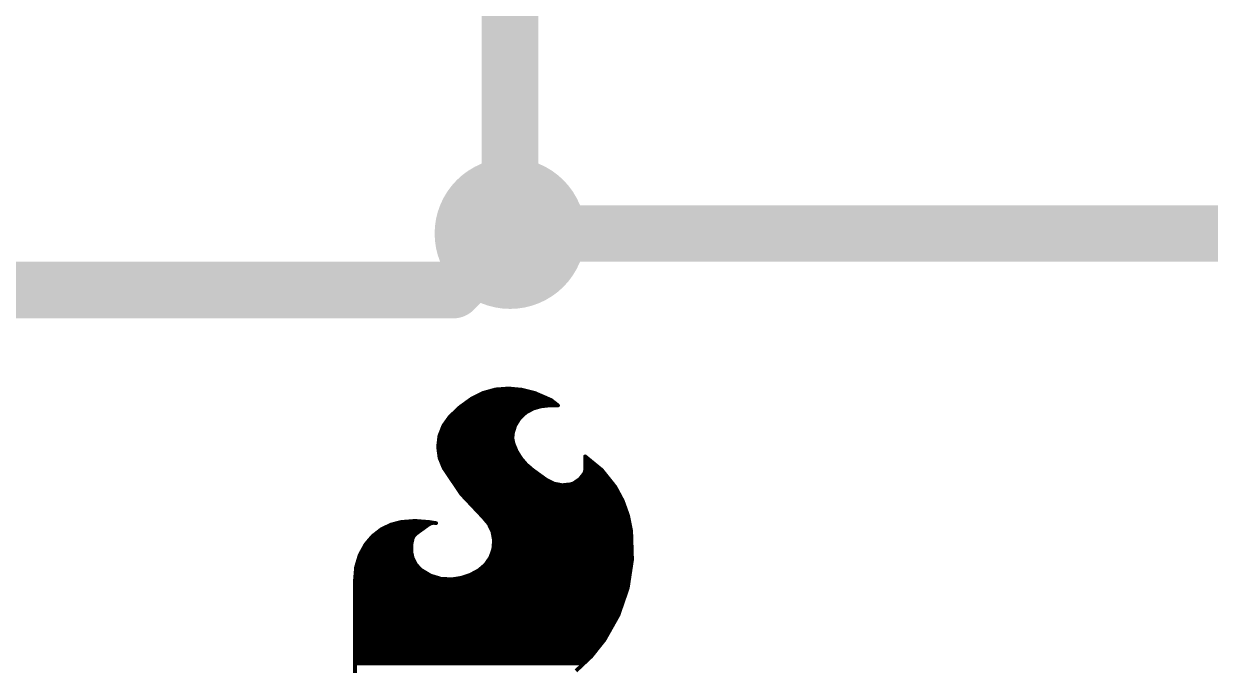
# Model space of a CAD drawing. Extents: x -0.1 to 68.7, y -15.2 to 51.5.
# Drawn here: x 49.18 to 57.17, y 5.98 to 10.3 of the extents above; entities that cross this region are included whole.
import ezdxf

# ---------------------------------------------------------------- set-up
doc = ezdxf.new("R2010")
doc.units = 0
for name, color, linetype in [('1', 12, 'CONTINUOUS'), ('16', 132, 'CONTINUOUS'), ('18', 110, 'CONTINUOUS'), ('21', 41, 'CONTINUOUS')]:
    doc.layers.add(name, color=color, linetype=linetype)

# ---------------------------------------------------------------- blocks, each defined once
blk = doc.blocks.new('ROUNDV')
at = {"const_width": 0.5}
blk.add_lwpolyline([(0, -0.25, 1), (0, 0.25, 1), (0, -0.25)], format="xyb", dxfattribs=at)

msp = doc.modelspace()

# ---------------------------------------------------------------- linework, layer by layer
at = {"layer": '1', "const_width": 0.381}
for points in [[(52.451, 8.89), (52.451, 12.192)], [(52.451, 8.89), (62.23, 8.89)]]:
    msp.add_lwpolyline(points, dxfattribs=at)
at = {"layer": '1', "const_width": 0.1905}
for points in [[(52.451, 8.9853, 1), (52.451, 8.7948)], [(52.3558, 8.89, 1), (52.5463, 8.89)]]:
    msp.add_lwpolyline(points, format="xyb", dxfattribs=at)
at = {"layer": '16', "const_width": 0.381}
for points in [[(52.07, 8.509), (52.451, 8.89)], [(34.798, 8.509), (52.07, 8.509)]]:
    msp.add_lwpolyline(points, dxfattribs=at)
at = {"layer": '16', "const_width": 0.1905}
for points in [[(52.5184, 8.8226, 1), (52.3836, 8.9574)], [(52.0026, 8.5764, 1), (52.1374, 8.4416)], [(52.07, 8.4138, 1), (52.07, 8.6043)]]:
    msp.add_lwpolyline(points, format="xyb", dxfattribs=at)
at = {"layer": '21', "const_width": 0.0254}
for points in [[(52.3539, 7.8395), (52.2699, 7.8163)], [(52.2949, 7.8232), (52.5882, 7.8232)], [(52.4408, 7.8461), (52.3539, 7.8395)], [(52.5309, 7.8376), (52.4408, 7.8461)], [(52.6186, 7.8156), (52.5309, 7.8376)], [(52.1919, 7.7775), (52.1142, 7.7215)], [(52.1496, 7.747), (52.7547, 7.747)], [(52.1848, 7.7724), (52.7177, 7.7724)], [(52.2699, 7.8163), (52.1919, 7.7775)], [(52.2327, 7.7978), (52.6593, 7.7978)], [(52.6415, 7.8054), (52.6186, 7.8156)], [(52.6771, 7.7902), (52.6415, 7.8054)], [(52.7275, 7.7681), (52.6771, 7.7902)], [(52.771, 7.7343), (52.7275, 7.7681)], [(52.1142, 7.7215), (52.0446, 7.6556)], [(52.0607, 7.6708), (52.5432, 7.6708)], [(52.0875, 7.6962), (52.5799, 7.6962)], [(52.1144, 7.7216), (52.6446, 7.7216)], [(52.5157, 7.6452), (52.5577, 7.6844)], [(52.5577, 7.6844), (52.6085, 7.7114)], [(52.6085, 7.7114), (52.6597, 7.7259)], [(52.6597, 7.7259), (52.7126, 7.7318)], [(52.7126, 7.7318), (52.7736, 7.7318)], [(52.7735, 7.7318), (52.771, 7.7343)], [(52.7736, 7.7318), (52.7735, 7.7318)], [(52.0015, 7.5952), (51.9747, 7.526)], [(52.0012, 7.5946), (52.4849, 7.5946)], [(52.0446, 7.6556), (52.0015, 7.5952)], [(52.0192, 7.62), (52.5001, 7.62)], [(52.0373, 7.6454), (52.516, 7.6454)], [(52.4688, 7.5413), (52.4854, 7.5963)], [(52.4854, 7.5963), (52.5157, 7.6452)], [(51.9747, 7.526), (51.9661, 7.4523)], [(51.9738, 7.5184), (52.4678, 7.5184)], [(51.9816, 7.5438), (52.4696, 7.5438)], [(51.9914, 7.5692), (52.4772, 7.5692)], [(52.4674, 7.5079), (52.4688, 7.5413)], [(52.4739, 7.4752), (52.4674, 7.5079)], [(51.9661, 7.4523), (51.976, 7.3788)], [(51.9674, 7.4422), (52.4877, 7.4422)], [(51.9679, 7.4676), (52.4771, 7.4676)], [(51.9709, 7.493), (52.4704, 7.493)], [(52.4954, 7.4237), (52.4739, 7.4752)], [(52.5247, 7.3762), (52.4954, 7.4237)], [(51.9709, 7.4168), (52.4996, 7.4168)], [(51.9743, 7.3914), (52.5153, 7.3914)], [(51.976, 7.3788), (52.004, 7.3101)], [(51.9813, 7.366), (52.5334, 7.366)], [(51.9916, 7.3406), (52.5552, 7.3406)], [(52.561, 7.3338), (52.5247, 7.3762)], [(53.0691, 7.2968), (52.9565, 7.3889)], [(52.9565, 7.3889), (52.9565, 7.3)], [(52.9565, 7.366), (52.9845, 7.366)], [(52.9565, 7.3406), (53.0156, 7.3406)], [(52.0019, 7.3152), (52.5827, 7.3152)], [(52.004, 7.3101), (52.1226, 7.1343)], [(52.0177, 7.2898), (52.6139, 7.2898)], [(52.0348, 7.2644), (52.6491, 7.2644)], [(52.6034, 7.2974), (52.561, 7.3338)], [(52.6948, 7.2314), (52.6034, 7.2974)], [(52.9488, 7.272), (52.9191, 7.2353)], [(52.9427, 7.2644), (53.0949, 7.2644)], [(52.9545, 7.2855), (52.9488, 7.272)], [(52.9565, 7.3), (52.9545, 7.2855)], [(52.9551, 7.2898), (53.0747, 7.2898)], [(52.9565, 7.3152), (53.0466, 7.3152)], [(53.1597, 7.1831), (53.0691, 7.2968)], [(52.052, 7.239), (52.6843, 7.239)], [(52.0691, 7.2136), (52.7296, 7.2136)], [(52.0862, 7.1882), (53.1556, 7.1882)], [(52.7461, 7.2052), (52.6948, 7.2314)], [(52.8027, 7.1948), (52.7461, 7.2052)], [(52.8599, 7.2009), (52.8027, 7.1948)], [(52.8803, 7.2085), (52.8599, 7.2009)], [(52.9191, 7.2353), (52.8803, 7.2085)], [(52.8877, 7.2136), (53.1354, 7.2136)], [(52.9221, 7.239), (53.1151, 7.239)], [(53.2098, 7.0897), (53.1597, 7.1831)], [(52.1034, 7.1628), (53.1706, 7.1628)], [(52.1205, 7.1374), (53.1842, 7.1374)], [(52.1226, 7.1343), (52.2681, 6.9799)], [(52.1436, 7.112), (53.1979, 7.112)], [(52.1675, 7.0866), (53.211, 7.0866)], [(52.1915, 7.0612), (53.2201, 7.0612)], [(52.2154, 7.0358), (53.2292, 7.0358)], [(53.2456, 6.9899), (53.2098, 7.0897)], [(51.7169, 6.9469), (51.647, 6.9285)], [(51.8109, 6.9543), (51.7169, 6.9469)], [(51.9049, 6.9469), (51.8109, 6.9543)], [(51.9532, 6.9393), (51.9049, 6.9469)], [(51.9181, 6.9375), (51.9355, 6.941)], [(51.9355, 6.941), (51.9532, 6.9393)], [(52.2394, 7.0104), (53.2383, 7.0104)], [(52.2633, 6.985), (53.2466, 6.985)], [(52.2681, 6.9799), (52.3064, 6.935)], [(52.2854, 6.9596), (53.2517, 6.9596)], [(53.2663, 6.8859), (53.2456, 6.9899)], [(51.5822, 6.8964), (51.5252, 6.852)], [(51.5329, 6.858), (51.808, 6.858)], [(51.5655, 6.8834), (51.8394, 6.8834)], [(51.647, 6.9285), (51.5822, 6.8964)], [(51.6072, 6.9088), (51.8744, 6.9088)], [(51.6687, 6.9342), (51.9119, 6.9342)], [(51.8047, 6.8548), (51.8185, 6.8682)], [(51.8185, 6.8682), (51.9024, 6.9291)], [(51.9024, 6.9291), (51.9181, 6.9375)], [(52.3064, 6.935), (52.3319, 6.8817)], [(52.3068, 6.9342), (53.2567, 6.9342)], [(52.3189, 6.9088), (53.2617, 6.9088)], [(52.331, 6.8834), (53.2664, 6.8834)], [(52.3319, 6.8817), (52.3426, 6.8236)], [(52.3362, 6.858), (53.2672, 6.858)], [(53.2723, 6.6931), (53.2663, 6.8859)], [(51.4782, 6.797), (51.4381, 6.7238)], [(51.4699, 6.7818), (51.7858, 6.7818)], [(51.5252, 6.852), (51.4782, 6.797)], [(51.4869, 6.8072), (51.7889, 6.8072)], [(51.5086, 6.8326), (51.7946, 6.8326)], [(51.7858, 6.7932), (51.7957, 6.8377)], [(51.7858, 6.7476), (51.7858, 6.7932)], [(51.7957, 6.8377), (51.8047, 6.8548)], [(52.3426, 6.8236), (52.338, 6.7647)], [(52.3394, 6.7818), (53.2696, 6.7818)], [(52.341, 6.8326), (53.268, 6.8326)], [(52.3414, 6.8072), (53.2688, 6.8072)], [(51.4381, 6.7238), (51.4141, 6.6439)], [(51.4326, 6.7056), (51.7951, 6.7056)], [(51.442, 6.731), (51.7895, 6.731)], [(51.456, 6.7564), (51.7858, 6.7564)], [(51.7957, 6.7031), (51.7858, 6.7476)], [(51.8179, 6.6597), (51.7957, 6.7031)], [(52.3184, 6.709), (52.285, 6.6603)], [(52.3161, 6.7056), (53.2719, 6.7056)], [(52.338, 6.7647), (52.3184, 6.709)], [(52.3262, 6.731), (53.2711, 6.731)], [(52.3351, 6.7564), (53.2704, 6.7564)], [(51.4141, 6.6439), (51.4071, 6.5608)], [(51.4128, 6.6294), (51.8467, 6.6294)], [(51.4173, 6.6548), (51.8226, 6.6548)], [(51.425, 6.6802), (51.8074, 6.6802)], [(51.8516, 6.6243), (51.8179, 6.6597)], [(51.915, 6.5861), (51.8516, 6.6243)], [(52.2402, 6.6218), (52.1838, 6.5914)], [(52.285, 6.6603), (52.2402, 6.6218)], [(52.2491, 6.6294), (53.2627, 6.6294)], [(52.2787, 6.6548), (53.2665, 6.6548)], [(52.2987, 6.6802), (53.2704, 6.6802)], [(53.2435, 6.5024), (53.2723, 6.6931)], [(51.4071, 6.5608), (51.4071, 5.0444)], [(51.4071, 6.5532), (53.2512, 6.5532)], [(51.4086, 6.5786), (51.9395, 6.5786)], [(51.4107, 6.604), (51.8853, 6.604)], [(51.9858, 6.5645), (51.915, 6.5861)], [(52.0598, 6.5608), (51.9858, 6.5645)], [(52.1231, 6.5709), (52.0598, 6.5608)], [(52.1838, 6.5914), (52.1231, 6.5709)], [(52.1459, 6.5786), (53.255, 6.5786)], [(52.2072, 6.604), (53.2589, 6.604)], [(51.4071, 6.5278), (53.2473, 6.5278)], [(51.4071, 6.5024), (53.2435, 6.5024)], [(51.4071, 6.477), (53.2347, 6.477)], [(53.1807, 6.32), (53.2435, 6.5024)], [(51.4071, 6.4516), (53.226, 6.4516)], [(51.4071, 6.4262), (53.2172, 6.4262)], [(51.4071, 6.4008), (53.2085, 6.4008)], [(51.4071, 6.3754), (53.1998, 6.3754)], [(51.4071, 6.35), (53.191, 6.35)], [(51.4071, 6.3246), (53.1823, 6.3246)], [(51.4071, 6.2992), (53.169, 6.2992)], [(53.086, 6.1519), (53.1807, 6.32)], [(51.4071, 6.2738), (53.1547, 6.2738)], [(51.4071, 6.2484), (53.1404, 6.2484)], [(51.4071, 6.223), (53.126, 6.223)], [(51.4071, 6.1976), (53.1117, 6.1976)], [(51.4071, 6.1722), (53.0974, 6.1722)], [(51.4071, 6.1468), (53.0819, 6.1468)], [(52.9976, 6.0412), (53.086, 6.1519)], [(51.4071, 6.1214), (53.0616, 6.1214)], [(51.4071, 6.096), (53.0413, 6.096)], [(51.4071, 6.0706), (53.021, 6.0706)], [(51.4071, 6.0452), (53.0007, 6.0452)], [(51.4071, 6.0198), (52.9748, 6.0198)], [(51.4071, 5.9944), (52.9479, 5.9944)], [(52.8944, 5.944), (52.9976, 6.0412)]]:
    msp.add_lwpolyline(points, dxfattribs=at)
at = {"layer": '21', "const_width": 0.0127}
for points in [[(52.2949, 7.8296, 1), (52.2949, 7.8168)], [(52.3534, 7.8458, 1), (52.3544, 7.8331)], [(52.3556, 7.8334, 1), (52.3522, 7.8456)], [(52.4414, 7.8524, 1), (52.4402, 7.8398)], [(52.4413, 7.8398, 1), (52.4403, 7.8524)], [(52.5324, 7.8437, 1), (52.5293, 7.8314)], [(52.5302, 7.8312, 1), (52.5315, 7.8439)], [(52.5882, 7.8168, 1), (52.5882, 7.8296)], [(52.1496, 7.7534, 1), (52.1496, 7.7407)], [(52.1848, 7.7788, 1), (52.1848, 7.766)], [(52.1891, 7.7832, 1), (52.1947, 7.7718)], [(52.1956, 7.7723, 1), (52.1882, 7.7827)], [(52.2327, 7.8042, 1), (52.2327, 7.7915)], [(52.2682, 7.8224, 1), (52.2716, 7.8102)], [(52.2727, 7.8106, 1), (52.2671, 7.822)], [(52.6212, 7.8214, 1), (52.616, 7.8098)], [(52.6171, 7.8094, 1), (52.6201, 7.8218)], [(52.644, 7.8112, 1), (52.639, 7.7996)], [(52.6389, 7.7996, 1), (52.6441, 7.8112)], [(52.6593, 7.7915, 1), (52.6593, 7.8042)], [(52.6796, 7.796, 1), (52.6746, 7.7844)], [(52.6746, 7.7844, 1), (52.6796, 7.796)], [(52.7177, 7.766, 1), (52.7177, 7.7788)], [(52.7314, 7.7731, 1), (52.7236, 7.7631)], [(52.725, 7.7623, 1), (52.7301, 7.7739)], [(52.7547, 7.7407, 1), (52.7547, 7.7534)], [(52.0607, 7.6772, 1), (52.0607, 7.6645)], [(52.0875, 7.7026, 1), (52.0875, 7.6898)], [(52.1105, 7.7266, 1), (52.1179, 7.7163)], [(52.1144, 7.728, 1), (52.1144, 7.7153)], [(52.1186, 7.7168, 1), (52.1098, 7.7261)], [(52.5432, 7.6645, 1), (52.5432, 7.6772)], [(52.5548, 7.69, 1), (52.5607, 7.6788)], [(52.5621, 7.6798, 1), (52.5534, 7.6891)], [(52.5799, 7.6898, 1), (52.5799, 7.7026)], [(52.6068, 7.7175, 1), (52.6102, 7.7053)], [(52.6115, 7.7058, 1), (52.6055, 7.717)], [(52.6446, 7.7153, 1), (52.6446, 7.728)], [(52.659, 7.7322, 1), (52.6604, 7.7196)], [(52.6614, 7.7198, 1), (52.658, 7.732)], [(52.7126, 7.7382, 1), (52.7126, 7.7255)], [(52.7133, 7.7255, 1), (52.7119, 7.7381)], [(52.7755, 7.7388, 1), (52.7665, 7.7298)], [(52.7671, 7.7293, 1), (52.7749, 7.7393)], [(52.7735, 7.7382, 1), (52.7735, 7.7255)], [(52.769, 7.7273, 1), (52.778, 7.7363)], [(52.7736, 7.7255, 1), (52.7736, 7.7382)], [(52.7736, 7.7255, 1), (52.7736, 7.7382)], [(52.0012, 7.601, 1), (52.0012, 7.5883)], [(51.9963, 7.5989, 1), (52.0066, 7.5915)], [(52.0074, 7.5929, 1), (51.9955, 7.5975)], [(52.0192, 7.6264, 1), (52.0192, 7.6136)], [(52.0373, 7.6518, 1), (52.0373, 7.6391)], [(52.0402, 7.6602, 1), (52.049, 7.651)], [(52.0498, 7.6519, 1), (52.0394, 7.6593)], [(52.48, 7.5997, 1), (52.4908, 7.593)], [(52.4915, 7.5945, 1), (52.4793, 7.5982)], [(52.4849, 7.5883, 1), (52.4849, 7.601)], [(52.5001, 7.6136, 1), (52.5001, 7.6264)], [(52.5114, 7.6498, 1), (52.5201, 7.6405)], [(52.5211, 7.6418, 1), (52.5104, 7.6485)], [(52.516, 7.6391, 1), (52.516, 7.6518)], [(51.9738, 7.5248, 1), (51.9738, 7.5121)], [(51.9688, 7.5283, 1), (51.9807, 7.5237)], [(51.981, 7.5253, 1), (51.9684, 7.5268)], [(51.9816, 7.5502, 1), (51.9816, 7.5374)], [(51.9914, 7.5756, 1), (51.9914, 7.5629)], [(52.461, 7.5082, 1), (52.4737, 7.5077)], [(52.4736, 7.5092, 1), (52.4612, 7.5067)], [(52.4627, 7.5431, 1), (52.4749, 7.5395)], [(52.4751, 7.541, 1), (52.4625, 7.5416)], [(52.4678, 7.5121, 1), (52.4678, 7.5248)], [(52.4696, 7.5374, 1), (52.4696, 7.5502)], [(52.4772, 7.5629, 1), (52.4772, 7.5756)], [(51.9724, 7.4532, 1), (51.9598, 7.4515)], [(51.9598, 7.4531, 1), (51.9724, 7.4516)], [(51.9674, 7.4486, 1), (51.9674, 7.4359)], [(51.9679, 7.474, 1), (51.9679, 7.4612)], [(51.9709, 7.4994, 1), (51.9709, 7.4867)], [(52.4798, 7.4776, 1), (52.468, 7.4728)], [(52.4677, 7.474, 1), (52.4801, 7.4764)], [(52.4704, 7.4867, 1), (52.4704, 7.4994)], [(52.4771, 7.4612, 1), (52.4771, 7.474)], [(52.4877, 7.4359, 1), (52.4877, 7.4486)], [(52.5008, 7.427, 1), (52.49, 7.4204)], [(52.4895, 7.4212, 1), (52.5012, 7.4261)], [(51.9709, 7.4232, 1), (51.9709, 7.4104)], [(51.9743, 7.3978, 1), (51.9743, 7.385)], [(51.9819, 7.3812, 1), (51.9702, 7.3764)], [(51.9697, 7.378, 1), (51.9823, 7.3797)], [(51.9813, 7.3724, 1), (51.9813, 7.3597)], [(51.9916, 7.347, 1), (51.9916, 7.3342)], [(52.4996, 7.4104, 1), (52.4996, 7.4232)], [(52.5153, 7.385, 1), (52.5153, 7.3978)], [(52.5295, 7.3803, 1), (52.5199, 7.3721)], [(52.5193, 7.3729, 1), (52.5301, 7.3795)], [(52.5334, 7.3597, 1), (52.5334, 7.3724)], [(52.5552, 7.3342, 1), (52.5552, 7.347)], [(52.9605, 7.3938, 1), (52.9525, 7.384)], [(52.9565, 7.3724, 1), (52.9565, 7.3597)], [(52.9565, 7.347, 1), (52.9565, 7.3342)], [(52.9629, 7.3889, 1), (52.9502, 7.3889)], [(52.9845, 7.3597, 1), (52.9845, 7.3724)], [(53.0156, 7.3342, 1), (53.0156, 7.347)], [(52.0019, 7.3216, 1), (52.0019, 7.3088)], [(52.0093, 7.3137, 1), (51.9987, 7.3065)], [(51.9981, 7.3077, 1), (52.0099, 7.3125)], [(52.0177, 7.2962, 1), (52.0177, 7.2835)], [(52.0348, 7.2708, 1), (52.0348, 7.258)], [(52.5652, 7.3386, 1), (52.5569, 7.329)], [(52.5562, 7.3297, 1), (52.5659, 7.3379)], [(52.5827, 7.3088, 1), (52.5827, 7.3216)], [(52.6071, 7.3025, 1), (52.5997, 7.2923)], [(52.5993, 7.2926, 1), (52.6075, 7.3022)], [(52.6139, 7.2835, 1), (52.6139, 7.2962)], [(52.6491, 7.258, 1), (52.6491, 7.2708)], [(52.9427, 7.2708, 1), (52.9427, 7.258)], [(52.943, 7.2745, 1), (52.9546, 7.2695)], [(52.9537, 7.268, 1), (52.9439, 7.276)], [(52.9482, 7.2863, 1), (52.9608, 7.2846)], [(52.9551, 7.2962, 1), (52.9551, 7.2835)], [(52.9604, 7.283, 1), (52.9487, 7.288)], [(52.9565, 7.3216, 1), (52.9565, 7.3088)], [(52.9628, 7.2991, 1), (52.9502, 7.3009)], [(52.9502, 7.3, 1), (52.9629, 7.3)], [(53.0466, 7.3088, 1), (53.0466, 7.3216)], [(53.074, 7.3008, 1), (53.0641, 7.2929)], [(53.065, 7.2919, 1), (53.0731, 7.3017)], [(53.0747, 7.2835, 1), (53.0747, 7.2962)], [(53.0949, 7.258, 1), (53.0949, 7.2708)], [(52.052, 7.2454, 1), (52.052, 7.2327)], [(52.0691, 7.22, 1), (52.0691, 7.2073)], [(52.0862, 7.1946, 1), (52.0862, 7.1818)], [(52.6843, 7.2327, 1), (52.6843, 7.2454)], [(52.6977, 7.2371, 1), (52.6919, 7.2257)], [(52.6911, 7.2263, 1), (52.6985, 7.2365)], [(52.7296, 7.2073, 1), (52.7296, 7.22)], [(52.7472, 7.2115, 1), (52.7449, 7.199)], [(52.7432, 7.1996, 1), (52.749, 7.2109)], [(52.802, 7.2011, 1), (52.8033, 7.1884)], [(52.8015, 7.1885, 1), (52.8038, 7.201)], [(52.8577, 7.2069, 1), (52.8621, 7.1949)], [(52.8606, 7.1946, 1), (52.8592, 7.2072)], [(52.8767, 7.2137, 1), (52.8839, 7.2033)], [(52.8825, 7.2025, 1), (52.8781, 7.2145)], [(52.8877, 7.22, 1), (52.8877, 7.2073)], [(52.9142, 7.2393, 1), (52.9241, 7.2313)], [(52.9227, 7.2301, 1), (52.9155, 7.2405)], [(52.9221, 7.2454, 1), (52.9221, 7.2327)], [(53.1151, 7.2327, 1), (53.1151, 7.2454)], [(53.1354, 7.2073, 1), (53.1354, 7.22)], [(53.1653, 7.1861, 1), (53.1541, 7.1801)], [(53.1547, 7.1791, 1), (53.1647, 7.1871)], [(53.1556, 7.1818, 1), (53.1556, 7.1946)], [(52.1034, 7.1692, 1), (52.1034, 7.1565)], [(52.1205, 7.1438, 1), (52.1205, 7.1311)], [(52.1272, 7.1386, 1), (52.118, 7.1299)], [(52.1174, 7.1307, 1), (52.1279, 7.1378)], [(52.1436, 7.1184, 1), (52.1436, 7.1056)], [(53.1706, 7.1565, 1), (53.1706, 7.1692)], [(53.1842, 7.1311, 1), (53.1842, 7.1438)], [(53.1979, 7.1056, 1), (53.1979, 7.1184)], [(52.1675, 7.093, 1), (52.1675, 7.0803)], [(52.1915, 7.0676, 1), (52.1915, 7.0549)], [(52.2154, 7.0422, 1), (52.2154, 7.0294)], [(53.2158, 7.0918, 1), (53.2039, 7.0875)], [(53.2042, 7.0867, 1), (53.2154, 7.0927)], [(53.211, 7.0803, 1), (53.211, 7.093)], [(53.2201, 7.0549, 1), (53.2201, 7.0676)], [(53.2292, 7.0294, 1), (53.2292, 7.0422)], [(51.7164, 6.9532, 1), (51.7174, 6.9406)], [(51.7185, 6.9408, 1), (51.7153, 6.953)], [(51.8114, 6.9606, 1), (51.8104, 6.9479)], [(51.8114, 6.9479, 1), (51.8104, 6.9606)], [(51.9059, 6.9532, 1), (51.9039, 6.9406)], [(51.9044, 6.9406, 1), (51.9054, 6.9532)], [(51.9361, 6.9473, 1), (51.9349, 6.9347)], [(51.9368, 6.9348, 1), (51.9342, 6.9472)], [(51.9522, 6.933, 1), (51.9542, 6.9456)], [(51.9526, 6.933, 1), (51.9538, 6.9456)], [(52.2394, 7.0168, 1), (52.2394, 7.0041)], [(52.2633, 6.9914, 1), (52.2633, 6.9787)], [(52.2729, 6.984, 1), (52.2633, 6.9758)], [(52.2635, 6.9755, 1), (52.2727, 6.9843)], [(52.2854, 6.966, 1), (52.2854, 6.9532)], [(53.2383, 7.0041, 1), (53.2383, 7.0168)], [(53.2519, 6.9911, 1), (53.2394, 6.9886)], [(53.2397, 6.9877, 1), (53.2516, 6.992)], [(53.2466, 6.9787, 1), (53.2466, 6.9914)], [(53.2517, 6.9532, 1), (53.2517, 6.966)], [(51.5329, 6.8644, 1), (51.5329, 6.8517)], [(51.5655, 6.8898, 1), (51.5655, 6.877)], [(51.5794, 6.9021, 1), (51.585, 6.8907)], [(51.5861, 6.8914, 1), (51.5783, 6.9014)], [(51.6072, 6.9152, 1), (51.6072, 6.9024)], [(51.6454, 6.9346, 1), (51.6486, 6.9223)], [(51.6498, 6.9228, 1), (51.6442, 6.9342)], [(51.6687, 6.9406, 1), (51.6687, 6.9279)], [(51.808, 6.8517, 1), (51.808, 6.8644)], [(51.8148, 6.8733, 1), (51.8222, 6.8631)], [(51.8229, 6.8637, 1), (51.8141, 6.8727)], [(51.8394, 6.877, 1), (51.8394, 6.8898)], [(51.8744, 6.9024, 1), (51.8744, 6.9152)], [(51.8994, 6.9347, 1), (51.9054, 6.9235)], [(51.9061, 6.924, 1), (51.8987, 6.9342)], [(51.9168, 6.9437, 1), (51.9193, 6.9313)], [(51.9119, 6.9279, 1), (51.9119, 6.9406)], [(51.9211, 6.9319, 1), (51.9151, 6.9431)], [(52.3122, 6.9377, 1), (52.3007, 6.9322)], [(52.3068, 6.9406, 1), (52.3068, 6.9279)], [(52.3016, 6.9308, 1), (52.3113, 6.9391)], [(52.3189, 6.9152, 1), (52.3189, 6.9024)], [(52.331, 6.8898, 1), (52.331, 6.877)], [(52.3381, 6.8828, 1), (52.3256, 6.8805)], [(52.3261, 6.8789, 1), (52.3376, 6.8844)], [(52.3362, 6.8644, 1), (52.3362, 6.8517)], [(53.2567, 6.9279, 1), (53.2567, 6.9406)], [(53.2726, 6.8861, 1), (53.26, 6.8857)], [(53.2601, 6.8847, 1), (53.2725, 6.8871)], [(53.2617, 6.9024, 1), (53.2617, 6.9152)], [(53.2664, 6.877, 1), (53.2664, 6.8898)], [(53.2672, 6.8517, 1), (53.2672, 6.8644)], [(51.4699, 6.7882, 1), (51.4699, 6.7755)], [(51.4734, 6.8011, 1), (51.483, 6.7929)], [(51.4838, 6.7939, 1), (51.4726, 6.8001)], [(51.4869, 6.8136, 1), (51.4869, 6.8008)], [(51.5086, 6.839, 1), (51.5086, 6.8262)], [(51.5213, 6.857, 1), (51.5291, 6.847)], [(51.53, 6.8479, 1), (51.5203, 6.8561)], [(51.7921, 6.7932, 1), (51.7794, 6.7932)], [(51.7796, 6.7946, 1), (51.792, 6.7918)], [(51.7858, 6.7755, 1), (51.7858, 6.7882)], [(51.7889, 6.8008, 1), (51.7889, 6.8136)], [(51.7901, 6.8407, 1), (51.8013, 6.8347)], [(51.8019, 6.8363, 1), (51.7895, 6.8391)], [(51.7946, 6.8262, 1), (51.7946, 6.839)], [(51.8003, 6.8593, 1), (51.8091, 6.8502)], [(51.8103, 6.8518, 1), (51.7991, 6.8577)], [(52.3394, 6.7882, 1), (52.3394, 6.7755)], [(52.341, 6.839, 1), (52.341, 6.8262)], [(52.3414, 6.8136, 1), (52.3414, 6.8008)], [(52.349, 6.8231, 1), (52.3363, 6.8241)], [(52.3364, 6.8224, 1), (52.3489, 6.8247)], [(53.268, 6.8262, 1), (53.268, 6.839)], [(53.2688, 6.8008, 1), (53.2688, 6.8136)], [(53.2696, 6.7755, 1), (53.2696, 6.7882)], [(51.4326, 6.712, 1), (51.4326, 6.6993)], [(51.4325, 6.7269, 1), (51.4437, 6.7208)], [(51.4442, 6.722, 1), (51.432, 6.7257)], [(51.442, 6.7374, 1), (51.442, 6.7247)], [(51.456, 6.7628, 1), (51.456, 6.75)], [(51.792, 6.749, 1), (51.7796, 6.7462)], [(51.7794, 6.7476, 1), (51.7921, 6.7476)], [(51.7858, 6.75, 1), (51.7858, 6.7628)], [(51.8014, 6.706, 1), (51.79, 6.7002)], [(51.7895, 6.7247, 1), (51.7895, 6.7374)], [(51.7895, 6.7017, 1), (51.8019, 6.7045)], [(51.7951, 6.6993, 1), (51.7951, 6.712)], [(52.3161, 6.712, 1), (52.3161, 6.6993)], [(52.3124, 6.7111, 1), (52.3244, 6.7069)], [(52.3236, 6.7054, 1), (52.3132, 6.7126)], [(52.3262, 6.7374, 1), (52.3262, 6.7247)], [(52.3351, 6.7628, 1), (52.3351, 6.75)], [(52.3317, 6.7652, 1), (52.3444, 6.7642)], [(52.344, 6.7626, 1), (52.3321, 6.7668)], [(53.2704, 6.75, 1), (53.2704, 6.7628)], [(53.2711, 6.7247, 1), (53.2711, 6.7374)], [(53.2719, 6.6993, 1), (53.2719, 6.712)], [(51.4128, 6.6358, 1), (51.4128, 6.6231)], [(51.4204, 6.6434, 1), (51.4077, 6.6445)], [(51.408, 6.6458, 1), (51.4201, 6.6421)], [(51.4173, 6.6612, 1), (51.4173, 6.6485)], [(51.425, 6.6866, 1), (51.425, 6.6738)], [(51.8074, 6.6738, 1), (51.8074, 6.6866)], [(51.8225, 6.664, 1), (51.8133, 6.6553)], [(51.8123, 6.6568, 1), (51.8236, 6.6625)], [(51.8226, 6.6485, 1), (51.8226, 6.6612)], [(51.8549, 6.6297, 1), (51.8483, 6.6189)], [(51.8467, 6.6231, 1), (51.8467, 6.6358)], [(51.847, 6.6199, 1), (51.8562, 6.6287)], [(52.2361, 6.6266, 1), (52.2443, 6.617)], [(52.2432, 6.6162, 1), (52.2372, 6.6274)], [(52.2491, 6.6358, 1), (52.2491, 6.6231)], [(52.2787, 6.6612, 1), (52.2787, 6.6485)], [(52.2798, 6.6638, 1), (52.2903, 6.6567)], [(52.2892, 6.6554, 1), (52.2809, 6.6651)], [(52.2987, 6.6866, 1), (52.2987, 6.6738)], [(53.2627, 6.6231, 1), (53.2627, 6.6358)], [(53.266, 6.6929, 1), (53.2787, 6.6933)], [(53.2786, 6.6921, 1), (53.2661, 6.694)], [(53.2665, 6.6485, 1), (53.2665, 6.6612)], [(53.2704, 6.6738, 1), (53.2704, 6.6866)], [(51.4134, 6.5608, 1), (51.4008, 6.5608)], [(51.4008, 6.5613, 1), (51.4134, 6.5603)], [(51.4071, 6.5596, 1), (51.4071, 6.5469)], [(51.4086, 6.585, 1), (51.4086, 6.5723)], [(51.4107, 6.6104, 1), (51.4107, 6.5976)], [(51.8853, 6.5976, 1), (51.8853, 6.6104)], [(51.9169, 6.5922, 1), (51.9132, 6.58)], [(51.9117, 6.5806, 1), (51.9183, 6.5915)], [(51.9395, 6.5723, 1), (51.9395, 6.585)], [(51.9862, 6.5708, 1), (51.9855, 6.5581)], [(51.984, 6.5584, 1), (51.9877, 6.5705)], [(52.0588, 6.5671, 1), (52.0608, 6.5545)], [(52.0595, 6.5545, 1), (52.0601, 6.5671)], [(52.1211, 6.5769, 1), (52.1251, 6.5649)], [(52.1241, 6.5646, 1), (52.1221, 6.5771)], [(52.1459, 6.585, 1), (52.1459, 6.5723)], [(52.1808, 6.597, 1), (52.1868, 6.5858)], [(52.1858, 6.5854, 1), (52.1818, 6.5974)], [(52.2072, 6.6104, 1), (52.2072, 6.5976)], [(53.2512, 6.5469, 1), (53.2512, 6.5596)], [(53.255, 6.5723, 1), (53.255, 6.585)], [(53.2589, 6.5976, 1), (53.2589, 6.6104)], [(51.4071, 6.5342, 1), (51.4071, 6.5214)], [(51.4071, 6.5088, 1), (51.4071, 6.4961)], [(51.4071, 6.4834, 1), (51.4071, 6.4707)], [(53.2347, 6.4707, 1), (53.2347, 6.4834)], [(53.2372, 6.5033, 1), (53.2498, 6.5014)], [(53.2495, 6.5003, 1), (53.2375, 6.5044)], [(53.2435, 6.4961, 1), (53.2435, 6.5088)], [(53.2473, 6.5214, 1), (53.2473, 6.5342)], [(51.4071, 6.458, 1), (51.4071, 6.4452)], [(51.4071, 6.4326, 1), (51.4071, 6.4199)], [(51.4071, 6.4072, 1), (51.4071, 6.3944)], [(53.2085, 6.3944, 1), (53.2085, 6.4072)], [(53.2172, 6.4199, 1), (53.2172, 6.4326)], [(53.226, 6.4452, 1), (53.226, 6.458)], [(51.4071, 6.3818, 1), (51.4071, 6.369)], [(51.4071, 6.3564, 1), (51.4071, 6.3437)], [(51.4071, 6.331, 1), (51.4071, 6.3182)], [(51.4071, 6.3056, 1), (51.4071, 6.2928)], [(53.169, 6.2928, 1), (53.169, 6.3056)], [(53.1747, 6.322, 1), (53.1867, 6.3179)], [(53.1862, 6.3169, 1), (53.1751, 6.3231)], [(53.1823, 6.3182, 1), (53.1823, 6.331)], [(53.191, 6.3437, 1), (53.191, 6.3564)], [(53.1998, 6.369, 1), (53.1998, 6.3818)], [(51.4071, 6.2802, 1), (51.4071, 6.2675)], [(51.4071, 6.2548, 1), (51.4071, 6.242)], [(51.4071, 6.2294, 1), (51.4071, 6.2166)], [(53.126, 6.2166, 1), (53.126, 6.2294)], [(53.1404, 6.242, 1), (53.1404, 6.2548)], [(53.1547, 6.2675, 1), (53.1547, 6.2802)], [(51.4071, 6.204, 1), (51.4071, 6.1913)], [(51.4071, 6.1786, 1), (51.4071, 6.1658)], [(51.4071, 6.1532, 1), (51.4071, 6.1405)], [(53.0805, 6.155, 1), (53.0915, 6.1488)], [(53.091, 6.1479, 1), (53.081, 6.1559)], [(53.0819, 6.1405, 1), (53.0819, 6.1532)], [(53.0974, 6.1658, 1), (53.0974, 6.1786)], [(53.1117, 6.1913, 1), (53.1117, 6.204)], [(51.4071, 6.1278, 1), (51.4071, 6.1151)], [(51.4071, 6.1024, 1), (51.4071, 6.0896)], [(51.4071, 6.077, 1), (51.4071, 6.0643)], [(53.021, 6.0643, 1), (53.021, 6.077)], [(53.0413, 6.0896, 1), (53.0413, 6.1024)], [(53.0616, 6.1151, 1), (53.0616, 6.1278)], [(51.4071, 6.0516, 1), (51.4071, 6.0389)], [(51.4071, 6.0262, 1), (51.4071, 6.0134)], [(51.4071, 6.0008, 1), (51.4071, 5.9881)], [(52.9479, 5.9881, 1), (52.9479, 6.0008)], [(52.9748, 6.0134, 1), (52.9748, 6.0262)], [(52.9926, 6.0452, 1), (53.0025, 6.0372)], [(53.0019, 6.0366, 1), (52.9932, 6.0458)], [(53.0007, 6.0389, 1), (53.0007, 6.0516)]]:
    msp.add_lwpolyline(points, format="xyb", dxfattribs=at)

# ---------------------------------------------------------------- block references
at = {"layer": '18', "xscale": 1.016, "yscale": 1.016}
msp.add_blockref('ROUNDV', (52.451, 8.89), dxfattribs=at)
msp.add_blockref('ROUNDV', (52.451, 8.89), dxfattribs=at)

doc.saveas('drawing.dxf')
